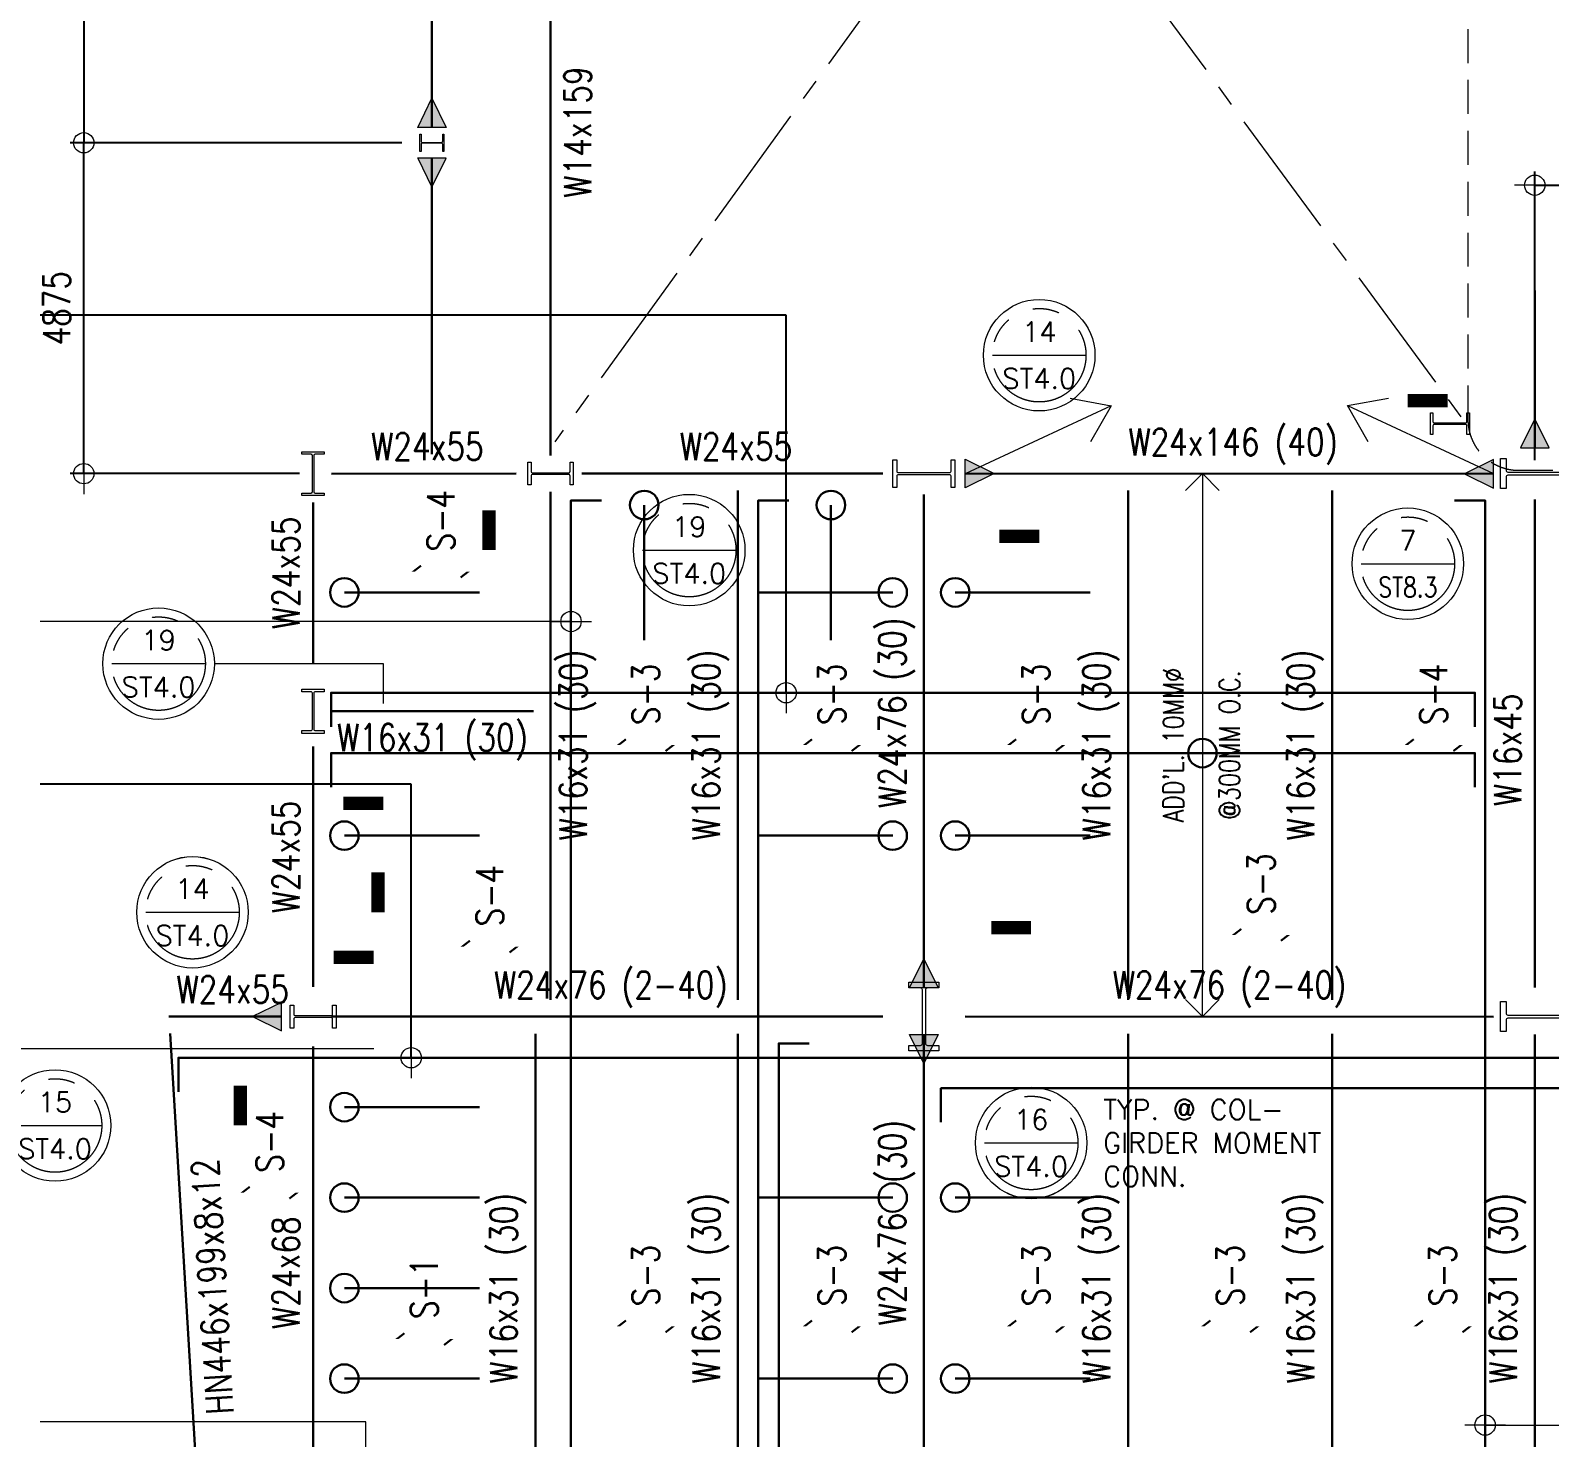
# Model space of a CAD drawing. Header units: millimetres. Extents: x 713683 to 908490, y -16030 to 119854.
# Drawn here: x 743475 to 765859, y 39274 to 60007 of the extents above; entities that cross this region are included whole.
import ezdxf
from ezdxf.enums import TextEntityAlignment as Align

# ---------------------------------------------------------------- set-up
doc = ezdxf.new("R2010")
doc.units = ezdxf.units.MM
doc.header["$MEASUREMENT"] = 0
for name, pattern in [('CENTER2', [28.575, 19.05, -3.175, 3.175, -3.175]), ('DASHED', [0.75, 0.5, -0.25]), ('PHANTOM2', [1.25, 0.625, -0.125, 0.125, -0.125, 0.125, -0.125])]:
    doc.linetypes.add(name, pattern=pattern)
doc.layers.get('0').update_dxf_attribs({"lineweight": 0})
for name, color, linetype, lineweight in [('COLUMN', 4, 'Continuous', 20), ('OUTLINE', 252, 'CENTER2', 9), ('S-ANNO-DIMS', 252, 'Continuous', 5), ('S-ANNO-MARK', 2, 'Continuous', 18), ('S-ANNO-NPLT', 7, 'Continuous', 15), ('S-Anno-Symb', 143, 'PHANTOM2', 15), ('S-BEAM', 5, 'Continuous', 30), ('S-BRACE', 2, 'Continuous', 9), ('S-COLS', 2, 'Continuous', 20), ('S-CONN', 1, 'Continuous', 9), ('S_DRB', 4, 'Continuous', 30), ('SPOT DET.', 1, 'Continuous', 20)]:
    doc.layers.add(name, color=color, linetype=linetype, lineweight=lineweight)
doc.styles.add('1', font='simplex8.shx', dxfattribs={"width": 0.8, "height": 400})
doc.styles.add('ARIALNW', font='ARIALN.TTF')
doc.styles.add('ROMANSX', font='ROMANS.shx', dxfattribs={"height": 0.09375})
doc.styles.add('SIMPLEX', font='SIMPLEX.shx', dxfattribs={"width": 0.8, "height": 400})
doc.dimstyles.new('DIM 200', dxfattribs={"dimtxt": 0.36, "dimasz": 0.2, "dimexe": 0.1, "dimexo": 0, "dimgap": 0.08, "dimtad": 1, "dimlfac": 2, "dimrnd": 0.005, "dimzin": 1, "dimdsep": 46, "dimtxsty": 'ARIALNW', "dimcen": 0.09, "dimclrd": 6, "dimclre": 6, "dimclrt": 13, "dimadec": 0, "dimazin": 0, "dimtfac": 1, "dimtofl": 0, "dimtmove": 2, "dimatfit": 3, "dimfxl": 1, "dimtolj": 1, "dimtzin": 0, "dimarcsym": 0})
doc.dimstyles.new('DIM_100', dxfattribs={"dimtxt": 400, "dimasz": 2, "dimexe": 100, "dimexo": 200, "dimgap": 200, "dimtad": 1, "dimdec": 0, "dimrnd": 1, "dimzin": 1, "dimdsep": 46, "dimtxsty": 'SIMPLEX', "dimblk1": 'ESCADIM_ARW', "dimblk2": 'ESCADIM_ARW', "dimsah": 1, "dimcen": 50, "dimclrd": 256, "dimclre": 256, "dimclrt": 52, "dimazin": 0, "dimtfac": 1, "dimtdec": 0, "dimtofl": 0, "dimtmove": 0, "dimatfit": 3, "dimldrblk": 'ESCADIM_ARW', "dimfxl": 1, "dimtolj": 1, "dimtzin": 0, "dimarcsym": 0})
doc.dimstyles.new('DIM_200', dxfattribs={"dimtxt": 400, "dimasz": 2, "dimexe": 200, "dimexo": 200, "dimgap": 200, "dimtad": 1, "dimdec": 0, "dimrnd": 1, "dimzin": 1, "dimdsep": 46, "dimtxsty": 'SIMPLEX', "dimblk1": 'ESCADIM_ARW', "dimblk2": 'ESCADIM_ARW', "dimsah": 1, "dimcen": 50, "dimclrd": 251, "dimclre": 251, "dimclrt": 52, "dimazin": 0, "dimtfac": 1, "dimtdec": 0, "dimtofl": 0, "dimtmove": 0, "dimatfit": 3, "dimldrblk": 'ESCADIM_ARW', "dimfxl": 1, "dimtolj": 1, "dimtzin": 0, "dimarcsym": 0})
doc.dimstyles.new('ESCA', dxfattribs={"dimtxt": 300, "dimasz": 1, "dimexe": 100, "dimexo": 100, "dimgap": 100, "dimtad": 1, "dimdec": 0, "dimrnd": 1, "dimdsep": 46, "dimtxsty": '1', "dimblk1": 'ESCADIM_ARW', "dimblk2": 'ESCADIM_ARW', "dimsah": 1, "dimcen": 50, "dimclrd": 256, "dimclre": 256, "dimclrt": 52, "dimadec": 0, "dimazin": 0, "dimtfac": 1, "dimtdec": 0, "dimtofl": 0, "dimtmove": 0, "dimatfit": 3, "dimldrblk": 'ESCADIM_ARW', "dimfxl": 1, "dimtolj": 1, "dimtzin": 0, "dimarcsym": 0})

# ---------------------------------------------------------------- blocks, each defined once
blk = doc.blocks.new('2F COLUMN LAYOUT')
at = {"layer": 'S-COLS', "ltscale": 0.5, "elevation": 0}
for points in [[(8000, 55677), (7836, 55677), (7836, 55714), (7970, 55714, 0.414214), (7990, 55734), (7990, 56266, 0.414214), (7970, 56286), (7836, 56286), (7836, 56323), (8164, 56323), (8164, 56286), (8030, 56286, 0.414214), (8010, 56266), (8010, 55734, 0.414214), (8030, 55714), (8164, 55714), (8164, 55677), (8000, 55677)], [(17457, 56000), (17457, 55794), (17399, 55794), (17399, 55963, 0.414214), (17377, 55984), (16623, 55984, 0.414214), (16601, 55963), (16601, 55794), (16543, 55794), (16543, 56206), (16601, 56206), (16601, 56037, 0.414214), (16623, 56016), (17377, 56016, 0.414214), (17399, 56037), (17399, 56206), (17457, 56206), (17457, 56000)], [(11165, 56000), (11165, 56167), (11213, 56167), (11213, 56033, 0.414214), (11233, 56013), (11766, 56013, 0.414214), (11786, 56033), (11786, 56167), (11834, 56167), (11834, 55833), (11786, 55833), (11786, 55967, 0.414214), (11766, 55987), (11233, 55987, 0.414214), (11213, 55967), (11213, 55833), (11165, 55833), (11165, 56000)], [(8000, 52174), (7835, 52174), (7835, 52214), (7968, 52214, 0.414214), (7989, 52234), (7989, 52767, 0.414214), (7968, 52787), (7835, 52787), (7835, 52827), (8165, 52827), (8165, 52787), (8031, 52787, 0.414214), (8011, 52767), (8011, 52234, 0.414214), (8031, 52214), (8165, 52214), (8165, 52174), (8000, 52174)], [(7661, 48000), (7661, 48169), (7714, 48169), (7714, 48035, 0.414214), (7734, 48015), (8266, 48015, 0.414214), (8286, 48035), (8286, 48169), (8339, 48169), (8339, 47831), (8286, 47831), (8286, 47965, 0.414214), (8266, 47985), (7734, 47985, 0.414214), (7714, 47965), (7714, 47831), (7661, 47831), (7661, 48000)]]:
    blk.add_lwpolyline(points, format="xyb", dxfattribs=at)
at = {"layer": 'S-COLS', "elevation": 0}
blk.add_lwpolyline([(26506, 56000), (26506, 55779), (26424, 55779), (26424, 55948, 0.414214), (26395, 55977), (25605, 55977, 0.414214), (25576, 55948), (25576, 55779), (25494, 55779), (25494, 56221), (25576, 56221), (25576, 56052, 0.414214), (25605, 56023), (26395, 56023, 0.414214), (26424, 56052), (26424, 56221), (26506, 56221), (26506, 56000)], format="xyb", dxfattribs=at)
at = {"layer": 'S-COLS', "ltscale": 0.5}
for points in [[(17000, 47494), (16779, 47494), (16779, 47576), (16948, 47576, 0.414214), (16977, 47605), (16977, 48395, 0.414214), (16948, 48424), (16779, 48424), (16779, 48506), (17221, 48506), (17221, 48424), (17052, 48424, 0.414214), (17023, 48395), (17023, 47605, 0.414214), (17052, 47576), (17221, 47576), (17221, 47494), (17000, 47494)], [(26506, 48000), (26506, 47779), (26424, 47779), (26424, 47948, 0.414214), (26395, 47977), (25605, 47977, 0.414214), (25576, 47948), (25576, 47779), (25494, 47779), (25494, 48221), (25576, 48221), (25576, 48052, 0.414214), (25605, 48023), (26395, 48023, 0.414214), (26424, 48052), (26424, 48221), (26506, 48221), (26506, 48000)]]:
    blk.add_lwpolyline(points, format="xyb", dxfattribs=at)
blk = doc.blocks.new('Bubble')
at = {"layer": 'S-ANNO-NPLT'}
blk.add_circle((0, 0), 0.2608, dxfattribs=at)
at = {"layer": 'S-Anno-Symb', "color": 0}
blk.add_line((-0.2188, 0), (0.2188, 0), dxfattribs=at)
blk.add_circle((0, 0), 0.2187, dxfattribs=at)
at = {"layer": 'S-Anno-Symb', "style": 'ROMANSX'}
for tag, p in [('1', (0, 0.1094)), ('S1', (0, -0.1094))]:
    blk.add_attdef(tag, text='', height=0.0937, dxfattribs=at).set_placement(p, align=Align.MIDDLE_CENTER)
at = {"layer": 'S-Anno-Symb', "style": 'ROMANSX', "width": 1.018385, "flags": 8}
blk.add_attdef('LONG', text='', height=0.0937, dxfattribs=at).set_placement((-0.1796, -0.1249), (0.1796, -0.1249), align=Align.FIT)
blk = doc.blocks.new('ESCADIM_ARW')
at = {"color": 7}
blk.add_line((-150, 0), (150, 0), dxfattribs=at)
blk.add_circle((0, 0), 75, dxfattribs=at)
blk = doc.blocks.new('*D13')
at = {"layer": 'Defpoints', "color": 0, "ltscale": 0.05, "transparency": 16777216}
for p in [(768140, 57726), (765640, 53476, 0), (768140, 53229)]:
    blk.add_point(p, dxfattribs=at)
at = {"layer": 'S-ANNO-DIMS', "color": 251, "lineweight": -2, "ltscale": 0.05, "transparency": 16777216}
for p, q in [((765640, 53676), (765640, 57926)), ((768140, 53429), (768140, 57926)), ((765642, 57726), (768138, 57726))]:
    blk.add_line(p, q, dxfattribs=at)
at = {"layer": 'S-ANNO-DIMS', "color": 251, "lineweight": -2, "ltscale": 0.05, "transparency": 16777216, "xscale": 2, "yscale": 2, "zscale": 2, "rotation": 180}
blk.add_blockref('ESCADIM_ARW', (765640, 57726), dxfattribs=at)
at = {"layer": 'S-ANNO-DIMS', "color": 251, "lineweight": -2, "ltscale": 0.05, "transparency": 16777216, "xscale": 2, "yscale": 2, "zscale": 2}
blk.add_blockref('ESCADIM_ARW', (768140, 57726), dxfattribs=at)
at = {"layer": 'S-ANNO-DIMS', "color": 52, "ltscale": 0.05, "transparency": 16777216, "insert": (766890, 58126), "char_height": 400, "attachment_point": 5, "style": 'SIMPLEX'}
blk.add_mtext('\\A1;2500', dxfattribs=at)
blk = doc.blocks.new('_Open90')
at = {"color": 0, "linetype": 'ByBlock', "lineweight": -2}
for p, q in [((-0.5, 0.5), (0, 0)), ((0, 0), (-1, 0)), ((0, 0), (-0.5, -0.5))]:
    blk.add_line(p, q, dxfattribs=at)
blk = doc.blocks.new('*D37')
at = {"lineweight": -2, "ltscale": 0.5, "transparency": 16777216}
blk.add_line((21102, 55501), (21102, 48502), dxfattribs=at)
at = {"layer": 'Defpoints', "color": 0, "ltscale": 0.5, "transparency": 16777216}
for p in [(21102, 56001, 0), (21102, 48002, 0), (21102, 48002)]:
    blk.add_point(p, dxfattribs=at)
at = {"lineweight": -2, "ltscale": 0.5, "transparency": 16777216, "xscale": 500, "yscale": 500, "zscale": 500}
for p, rotation in [((21102, 56001), 90), ((21102, 48002), 270)]:
    blk.add_blockref('_Open90', p, dxfattribs=dict(at, rotation=rotation))
at = {"color": 52, "ltscale": 0.5, "transparency": 16777216, "char_height": 300, "attachment_point": 5, "rotation": 90, "style": '1'}
for s, insert in [("\\A1;ADD'L. 10MM%%C", (20674, 52002)), ('\\A1;@300MM O.C. ', (21502, 52002))]:
    blk.add_mtext(s, dxfattribs=dict(at, insert=insert))
blk = doc.blocks.new('*D46')
at = {"layer": 'Defpoints', "color": 0, "ltscale": 0.05, "transparency": 16777216}
for p in [(744261, 58351), (748948, 58351), (747640, 53476, 0)]:
    blk.add_point(p, dxfattribs=at)
at = {"layer": 'S-ANNO-DIMS', "color": 251, "lineweight": -2, "ltscale": 0.05, "transparency": 16777216}
for p, q in [((748748, 58351), (744061, 58351)), ((744261, 53478), (744261, 58349)), ((747440, 53476), (744061, 53476))]:
    blk.add_line(p, q, dxfattribs=at)
at = {"layer": 'S-ANNO-DIMS', "color": 251, "lineweight": -2, "ltscale": 0.05, "transparency": 16777216, "xscale": 2, "yscale": 2, "zscale": 2}
for p, rotation in [((744261, 58351), 90), ((744261, 53476), 270)]:
    blk.add_blockref('ESCADIM_ARW', p, dxfattribs=dict(at, rotation=rotation))
at = {"layer": 'S-ANNO-DIMS', "color": 52, "ltscale": 0.05, "transparency": 16777216, "insert": (743861, 55914), "char_height": 400, "attachment_point": 5, "rotation": 90, "style": 'SIMPLEX'}
blk.add_mtext('\\A1;{\\W0.8;4875}', dxfattribs=at)
blk = doc.blocks.new('*D47')
at = {"layer": 'Defpoints', "color": 0, "ltscale": 0.05, "transparency": 16777216}
for p in [(749146, 63226, 0), (744261, 58351), (749148, 58351, 0)]:
    blk.add_point(p, dxfattribs=at)
at = {"layer": 'S-ANNO-DIMS', "color": 251, "lineweight": -2, "ltscale": 0.05, "transparency": 16777216}
for p, q in [((748946, 63226), (744061, 63226)), ((744261, 63224), (744261, 58353)), ((748948, 58351), (744061, 58351))]:
    blk.add_line(p, q, dxfattribs=at)
at = {"layer": 'S-ANNO-DIMS', "color": 251, "lineweight": -2, "ltscale": 0.05, "transparency": 16777216, "xscale": 2, "yscale": 2, "zscale": 2}
for p, rotation in [((744261, 63226), 90), ((744261, 58351), 270)]:
    blk.add_blockref('ESCADIM_ARW', p, dxfattribs=dict(at, rotation=rotation))
at = {"layer": 'S-ANNO-DIMS', "color": 52, "ltscale": 0.05, "transparency": 16777216, "insert": (743861, 60789), "char_height": 400, "attachment_point": 5, "rotation": 90, "style": 'SIMPLEX'}
blk.add_mtext('\\A1;{\\W0.8;4875}', dxfattribs=at)
blk = doc.blocks.new('momcon')
at = {"layer": 'S-CONN'}
blk.add_hatch(color=256, dxfattribs=at).paths.add_polyline_path([(747072, 64696), (746862, 64267), (746652, 64696)])
at = {"layer": 'S-CONN', "color": 1}
blk.add_lwpolyline([(746652, 64696), (746862, 64267), (747072, 64696), (746650, 64696)], dxfattribs=at)
blk = doc.blocks.new('2F FRAMING LAYOUT')
at = {"layer": 'S-CONN'}
for points in [[(14289, 48381), (14500, 48810), (14710, 48381)], [(6106, 47791), (6535, 48002), (6106, 48212)], [(13894, 47788), (13465, 47998), (13894, 48209)], [(5288, 40430), (5499, 40859), (5709, 40430)], [(-3964, 39790), (-4393, 40000), (-3964, 40210)], [(5289, 39737), (5500, 39308), (5710, 39737)]]:
    blk.add_hatch(color=256, dxfattribs=at).paths.add_polyline_path(points)
at = {"layer": 'S-BEAM'}
for p, q in [((-1, 57307, 0), (0, 48267, 0)), ((14500, 50700, 0), (14500, 48381, 0)), ((-508, 48000, 0), (-3231, 47999, 0)), ((4894, 48000, 0), (459, 48000, 0)), ((6106, 48000, 0), (13894, 47999, 0)), ((-2, 40249, 0), (-2, 47733, 0)), ((2759, 40249, 0), (2759, 47752, 0)), ((5500, 40430, 0), (5500, 47694, 0)), ((8509, 40249, 0), (8509, 47753, 0)), ((11517, 40249, 0), (11517, 47753, 0)), ((-3500, 45211, 0), (-3500, 47577, 0)), ((14500, 40430, 0), (14500, 47619, 0)), ((-252, 44500, 0), (-3234, 44500, 0)), ((-3500, 43978, 0), (-3500, 40439, 0)), ((-5626, 40000, 0), (-3964, 40000, 0)), ((4894, 40000, 0), (-3231, 40000, 0)), ((6106, 40002, 0), (13894, 39999, 0)), ((-5158, 32250, 0), (-5607, 39750, 0)), ((-225, 39749, 0), (-225, 32252, 0)), ((2759, 39749, 0), (2759, 32252, 0)), ((5500, 39737, 0), (5500, 32414, 0)), ((8509, 39749, 0), (8509, 32251, 0)), ((11517, 39749, 0), (11517, 32251, 0)), ((14500, 39737, 0), (14500, 32414, 0)), ((-3500, 32606, 0), (-3500, 39561, 0))]:
    blk.add_line(p, q, dxfattribs=at)
at = {"layer": 'S-CONN', "color": 1, "elevation": 0}
for points in [[(14710, 48381), (14500, 48810), (14289, 48381), (14711, 48381)], [(6106, 48212), (6535, 48002), (6106, 47791), (6106, 48213)], [(13894, 48209), (13465, 47998), (13894, 47788), (13894, 48210)], [(5709, 40430), (5499, 40859), (5288, 40430), (5710, 40430)], [(-3964, 40210), (-4393, 40000), (-3964, 39790), (-3964, 40211)], [(5710, 39737), (5500, 39308), (5289, 39737), (5711, 39737)]]:
    blk.add_lwpolyline(points, dxfattribs=at)
at = {"layer": 'S-BRACE', "ltscale": 0.5}
for points in [[(8257, 49001, 0), (6106, 47999, 0)], [(11743, 49003, 0), (13894, 48001, 0)]]:
    blk.add_leader(points, dimstyle='DIM 200', override={"dimasz": 500, "dimtad": 0, "dimclrd": 2, "dimldrblk": 'Open90', "dimfxl": 0.18}, dxfattribs=at)
blk = doc.blocks.new("ADD' L BARS")
at = {"layer": 'S_DRB'}
for p, q in [((12879.1, 53548.4, 0), (12879.1, 55538, 0)), ((15629.3, 53548.4, 0), (15629.3, 55538, 0)), ((10450, 46666.4, 0), (8460.4, 46666.4, 0)), ((10450.1, 45333.2, 0), (8460.5, 45333.2, 0)), ((10450.3, 43999.9, 0), (8460.7, 43999.9, 0)), ((10450.4, 42666.6, 0), (8460.8, 42666.6, 0))]:
    blk.add_line(p, q, dxfattribs=at)
at = {"layer": 'S_DRB', "color": 4, "elevation": 0}
for points in [[(12248.4, 40432.8), (11798.4, 40432.8), (11799.7, 55606.9), (12249.7, 55606.9)], [(24817.1, 40432.8), (25267.1, 40432.8), (25267.1, 55606.9), (24817.1, 55606.9)], [(25117.1, 52271.9), (25117.1, 52771.9), (8265.2, 52771.9), (8265.2, 52271.9)], [(25117.1, 51382.7), (25117.1, 51882.7), (8265.2, 51882.7), (8265.2, 51382.7)], [(15310.1, 24150), (14860.1, 24150), (14860.1, 47606.7), (15310.1, 47606.7)], [(46351.2, 46894.5), (46351.2, 47394.5), (6014.4, 47394.5), (6014.4, 46894.5)], [(46001.2, 46444.5), (46001.2, 46944.5), (17250, 46944.5), (17250, 46444.5)]]:
    blk.add_lwpolyline(points, dxfattribs=at)
at = {"layer": 'S_DRB'}
for centre in [(12879.1, 55538, 0), (15629.3, 55538, 0), (21102.3, 51882.7, 0), (8460.4, 46666.4, 0), (8460.5, 45333.2, 0), (8460.7, 43999.9, 0), (8460.8, 42666.6, 0)]:
    blk.add_circle(centre, 210.4, dxfattribs=at)
at = {"ltscale": 0.5}
dim = blk.add_linear_dim(base=(21102.3, 48002.4, 0), p1=(21102.3, 56001.2, 0), p2=(21102.3, 48002.4, 0), angle=270, text="ADD'L. 10MM%%C\\X@300MM O.C. ", dimstyle='DIM_100', override={"dimasz": 500, "dimexo": 100, "dimblk1": 'Open90', "dimblk2": 'Open90', "dimse1": 1, "dimse2": 1}, dxfattribs=at)
dim.commit()
dim.dimension.update_dxf_attribs({"geometry": '*D37', "text_midpoint": (21102.3, 52001.8, 0)})
at = {"layer": 'S-ANNO-DIMS', "color": 4}
for points in [[(11799.7, 53821.4, 0), (3976.4, 53821.4, 0)], [(9446.3, 47394.5, 0), (9446.3, 51424.2, 0), (3976.4, 51424.2, 0)], [(8775, 40606.8, 0), (8775, 42032, 0), (3976.4, 42032, 0)], [(25267.1, 41983, 0), (47743.9, 41983, 0)]]:
    blk.add_leader(points, dimstyle='ESCA', override={"dimasz": 2, "dimtad": 0, "dimfxl": 0.0625}, dxfattribs=at)

msp = doc.modelspace()

# ---------------------------------------------------------------- linework, layer by layer
at = {"layer": 'COLUMN', "ltscale": 0.05, "elevation": 0.00004}
msp.add_lwpolyline([(749567.06943, 58351.0199), (749567.06943, 58224.0834), (749550.68643, 58224.0834), (749550.68643, 58326.1279, 0.4142135624), (749530.55693, 58346.2574), (749250.77593, 58346.2574, 0.4142135624), (749230.64643, 58326.1279), (749230.64643, 58224.0834), (749214.26343, 58224.0834), (749214.26343, 58477.9564), (749230.64643, 58477.9564), (749230.64643, 58375.9119, 0.4142135624), (749250.77593, 58355.7824), (749530.55693, 58355.7824, 0.4142135624), (749550.68643, 58375.9119), (749550.68643, 58477.9564), (749567.06943, 58477.9564), (749567.06943, 58351.0199)], format="xyb", dxfattribs=at)
at = {"layer": 'OUTLINE', "ltscale": 100}
for p, q in [((764732.48435, 72631.06518, -0.00008), (751201.01955, 53945.5643, 0.00001)), ((751201.01955, 72476.0199, 0.00001), (764732.48435, 54067.35358, -0.00007))]:
    msp.add_line(p, q, dxfattribs=at)
at = {"layer": 'S-ANNO-MARK'}
for points, elevation in [([(749230.25014, 52120.17962, 29.99952, 29.99952, 0), (749117.20581, 52033.17849, 0, 0, 0), (749926.78336, 52033.17849, 29.99952, 29.99952, 0), (749813.73903, 51946.17735, 0, 0, 0)], -0.00001), ([(752249.85951, 49562.86801, 29.99952, 29.99952, 0), (752136.81518, 49475.86687, 0, 0, 0), (752946.39273, 49475.86687, 29.99952, 29.99952, 0), (752833.3484, 49388.86574, 0, 0, 0)], 0), ([(754991.35379, 49562.86801, 29.99952, 29.99952, 0), (754878.30946, 49475.86687, 0, 0, 0), (755687.88701, 49475.86687, 29.99952, 29.99952, 0), (755574.84269, 49388.86574, 0, 0, 0)], 0), ([(757999.81394, 49562.86801, 29.99952, 29.99952, 0), (757886.76961, 49475.86687, 0, 0, 0), (758696.34716, 49475.86687, 29.99952, 29.99952, 0), (758583.30284, 49388.86574, 0, 0, 0)], 0), ([(763857.20338, 49562.86801, 29.99952, 29.99952, 0), (763744.15905, 49475.86687, 0, 0, 0), (764553.7366, 49475.86687, 29.99952, 29.99952, 0), (764440.69227, 49388.86574, 0, 0, 0)], 0), ([(761316.23345, 46767.66801, 29.99952, 29.99952, 0), (761203.18912, 46680.66687, 0, 0, 0), (762012.76668, 46680.66687, 29.99952, 29.99952, 0), (761899.72235, 46593.66574, 0, 0, 0)], -0.00001), ([(749951.41014, 46595.54033, 29.99952, 29.99952, 0), (749838.36581, 46508.5392, 0, 0, 0), (750647.94336, 46508.5392, 29.99952, 29.99952, 0), (750534.89903, 46421.53806, 0, 0, 0)], -0.00001), ([(746707.54148, 42969.46315, 29.99952, 29.99952, 0), (746594.49716, 42882.46202, 0, 0, 0), (747404.07471, 42882.46202, 29.99952, 29.99952, 0), (747291.03038, 42795.46088, 0, 0, 0)], 0), ([(752249.85951, 40999.38972, 29.99952, 29.99952, 0), (752136.81518, 40912.38859, 0, 0, 0), (752946.39273, 40912.38859, 29.99952, 29.99952, 0), (752833.3484, 40825.38745, 0, 0, 0)], 0), ([(754991.35379, 40999.38972, 29.99952, 29.99952, 0), (754878.30946, 40912.38859, 0, 0, 0), (755687.88701, 40912.38859, 29.99952, 29.99952, 0), (755574.84269, 40825.38745, 0, 0, 0)], 0), ([(757999.81394, 40999.38972, 29.99952, 29.99952, 0), (757886.76961, 40912.38859, 0, 0, 0), (758696.34716, 40912.38859, 29.99952, 29.99952, 0), (758583.30284, 40825.38745, 0, 0, 0)], 0), ([(760861.43345, 40999.38972, 29.99952, 29.99952, 0), (760748.38912, 40912.38859, 0, 0, 0), (761557.96668, 40912.38859, 29.99952, 29.99952, 0), (761444.92235, 40825.38745, 0, 0, 0)], -0.00001), ([(763991.35379, 40999.38972, 29.99952, 29.99952, 0), (763878.30946, 40912.38859, 0, 0, 0), (764687.88701, 40912.38859, 29.99952, 29.99952, 0), (764574.84269, 40825.38745, 0, 0, 0)], 0.00001)]:
    msp.add_lwpolyline(points, format="xyseb", dxfattribs=dict(at, elevation=elevation))
at = {"layer": 'S-ANNO-NPLT'}
for centre in [(758338.94358, 55220.79732, 0.00001), (753182.35013, 52349.8514, -0.00001), (763770.20513, 52148.7403, 0), (745364.22706, 50676.86224, -0.00001), (745863.69422, 47013.63132, 0.00001), (743837.84479, 43872.43357, 0), (758220.1, 43614.94081, -0.00001)]:
    msp.add_circle(centre, 821.36597, dxfattribs=at)
at = {"layer": 'S-Anno-Symb', "linetype": 'ByBlock'}
for p, q in [((746185.59303, 50676.86224, -0.00001), (748672.7895, 50676.86224, -0.00001)), ((748672.7895, 50676.86224, -0.00001), (748672.7895, 50088.64456, -0.00001)), ((743016.47882, 45005.66, 0), (748533.4947, 45005.66, 0))]:
    msp.add_line(p, q, dxfattribs=at)
for points, elevation in [([(763769.53292, 52970.106, 0, 0, 0), (763769.53292, 54550.38399, 196.07256, 196.07256, 0), (764357.7506, 54550.38399, 0, 0, 0)], 0.00001), ([(758338.94358, 54399.43135, 0, 0, 0), (758338.94358, 52552.30319, 196.07256, 196.07256, 0), (757750.7259, 52552.30319, 0, 0, 0)], 0.00001), ([(752360.98416, 52349.8514, 0, 0, 0), (750230.72031, 52349.8514, 196.07256, 196.07256, 0), (750230.72031, 52938.06908, 0, 0, 0)], -0.00001), ([(748672.7895, 50676.86224, 0, 0, 0), (748672.7895, 48617.98882, 196.07256, 196.07256, 0), (748084.57182, 48617.98882, 0, 0, 0)], 0.00001), ([(746685.06019, 47013.63132, 0, 0, 0), (748595.91516, 47013.63132, 196.07256, 196.07256, 0), (748595.91516, 47601.849, 0, 0, 0)], 0.00001), ([(758220.1, 44436.30678, 0, 0, 0), (758220.1, 46789.18817, 196.07256, 196.07256, 0), (757631.88232, 46789.18817, 0, 0, 0)], 0), ([(748533.4947, 45005.66, 0, 0, 0), (748533.4947, 46350.63601, 196.07256, 196.07256, 0), (747945.27702, 46350.63601, 0, 0, 0)], 0), ([(744659.21076, 43872.43357, 0, 0, 0), (746570.06573, 43872.43357, 196.07256, 196.07256, 0), (746570.06573, 44460.65125, 0, 0, 0)], 0)]:
    msp.add_lwpolyline(points, format="xyseb", dxfattribs=dict(at, elevation=elevation))
at = {"layer": 'S-BEAM'}
for p, q in [((749390.66643, 58577.9564, 0.00004), (749390.66643, 62982.0704, 0.00004)), ((749390.66643, 53762.3289, 0.00004), (749390.66643, 58124.0834, 0.00004))]:
    msp.add_line(p, q, dxfattribs=at)
at = {"layer": 'S-COLS', "color": 7, "ltscale": 0.05, "elevation": 0.00001}
msp.add_lwpolyline([(764101.94367, 54211.96285), (764101.94367, 54370.71285), (764139.53567, 54370.71285), (764139.53567, 54242.06185, 0.4142135624), (764159.09367, 54222.50385), (764621.88167, 54222.50385, 0.4142135624), (764641.43967, 54242.06185), (764641.43967, 54370.71285), (764679.03167, 54370.71285), (764679.03167, 54053.21285), (764641.43967, 54053.21285), (764641.43967, 54181.86385, 0.4142135624), (764621.88167, 54201.42185), (764159.09367, 54201.42185, 0.4142135624), (764139.53567, 54181.86385), (764139.53567, 54053.21285), (764101.94367, 54053.21285), (764101.94367, 54211.96285)], format="xyb", dxfattribs=at)
at = {"layer": 'S-COLS', "elevation": 0.00001}
msp.add_lwpolyline([(748986.0645, 40811.70567, 29.99952, 29.99952, 0), (748873.02017, 40724.70453, 0, 0, 0), (749682.59772, 40724.70453, 29.99952, 29.99952, 0), (749569.5534, 40637.7034, 0, 0, 0)], format="xyseb", dxfattribs=at)
at = {"layer": 'S_DRB'}
for p, q in [((750090.48768, 51726.26324, 0), (748100.85469, 51726.26324, 0)), ((754190.48767, 51726.26324, -0.00002), (756180.12066, 51726.26324, -0.00002)), ((759090.48768, 51726.26324, -0.00002), (757100.85469, 51726.26324, -0.00002)), ((750090.48767, 48142.68657, 0.00001), (748100.85469, 48142.68657, 0.00001)), ((754190.48767, 48142.68657, -0.00001), (756180.12066, 48142.68657, -0.00001)), ((759090.48767, 48142.68657, -0.00001), (757100.85469, 48142.68657, -0.00001)), ((754190.48767, 42809.35323, -0.00001), (756180.12066, 42809.35323, -0.00001)), ((759090.48767, 42809.35323, -0.00001), (757100.85469, 42809.35323, -0.00001)), ((754190.48767, 40142.68657, -0.00001), (756180.12066, 40142.68657, -0.00001)), ((759090.48767, 40142.68657, -0.00001), (757100.85469, 40142.68657, -0.00001))]:
    msp.add_line(p, q, dxfattribs=at)
at = {"layer": 'S_DRB', "color": 4, "elevation": -0.00001}
for points in [[(754648.99339, 5906.9999), (754198.99339, 5906.9999), (754198.99339, 53082.92387), (754648.99339, 53082.92387)], [(785991.73158, 44370.52839), (785991.73158, 44870.52839), (745654.92305, 44870.52839), (745654.92305, 44370.52839)]]:
    msp.add_lwpolyline(points, dxfattribs=at)
at = {"layer": 'S_DRB'}
for centre in [(748100.85469, 51726.26324, 0), (756180.12066, 51726.26324, -0.00002), (757100.85469, 51726.26324, -0.00002), (748100.85469, 48142.68657, 0.00001), (756180.12066, 48142.68657, -0.00001), (757100.85469, 48142.68657, -0.00001), (756180.12066, 42809.35323, -0.00001), (757100.85469, 42809.35323, -0.00001), (756180.12066, 40142.68657, -0.00001), (757100.85469, 40142.68657, -0.00001)]:
    msp.add_circle(centre, 210.36702, dxfattribs=at)
at = {"layer": 'SPOT DET.', "linetype": 'DASHED', "ltscale": 1000, "elevation": -0.00002}
msp.add_lwpolyline([(765405.17756, 53525.07443), (783890.48767, 53525.07443, 0.4142135624), (784640.48767, 54275.07443), (784640.48767, 73526.0199, 0.4142135624), (783890.48767, 74276.0199), (765405.17756, 74276.0199, 0.4142135624), (764655.17756, 73526.0199), (764655.17756, 54275.07443, 0.4142135624)], format="xyb", close=True, dxfattribs=at)

# ---------------------------------------------------------------- block references
for name, p in [('2F COLUMN LAYOUT', (739640.48767, -2523.9801, 0)), ('2F FRAMING LAYOUT', (751140.17923, 5476.0199, 0.00001))]:
    msp.add_blockref(name, p)
at = {"layer": 'S-ANNO-DIMS', "xscale": -1, "rotation": 180}
msp.add_blockref('momcon', (2529.30667, 123274.39271, 0.00004), dxfattribs=at)
at = {"layer": 'S-ANNO-DIMS'}
msp.add_blockref('momcon', (2529.30667, -6572.35291, 0.00004), dxfattribs=at)
at = {"layer": 'S-Anno-Symb', "xscale": 3149.760000000242, "yscale": 3149.760000000242, "zscale": 3149.760000000242}
for p, values in [((758338.94358, 55220.79732, 0.00001), {'1': '14', 'S1': 'ST4.0'}), ((753182.35013, 52349.8514, -0.00001), {'1': '19', 'S1': 'ST4.0'}), ((745364.22706, 50676.86224, -0.00001), {'1': '19', 'S1': 'ST4.0'}), ((745863.69422, 47013.63132, 0.00001), {'1': '14', 'S1': 'ST4.0'}), ((743837.84479, 43872.43357, 0), {'1': '15', 'S1': 'ST4.0'}), ((758220.1, 43614.94081, -0.00001), {'1': '16', 'S1': 'ST4.0'})]:
    msp.add_blockref('Bubble', p, dxfattribs=at).add_auto_attribs(values)
at = {"layer": 'S-Anno-Symb'}
ref = msp.add_blockref('Bubble', (763770.20513, 52148.7403, 0), dxfattribs=dict(at, xscale=3149.760000000242, yscale=3149.760000000242, zscale=3149.760000000242))
ref.add_attrib('1', '7', dxfattribs={"height": 295.29, "style": 'ROMANSX'}).set_placement((763770.20513, 52493.2453, 0), align=Align.MIDDLE_CENTER)
ref.add_attrib('S1', 'ST8.3', dxfattribs={"height": 295.29, "style": 'ROMANSX', "width": 0.8}).set_placement((763770.20513, 51804.2353, 0), align=Align.MIDDLE_CENTER)
at = {"layer": 'S-BRACE'}
msp.add_blockref("ADD' L BARS", (739640.48767, -2523.9801, 0), dxfattribs=at)

# ---------------------------------------------------------------- texts
at = {"layer": 'S-ANNO-DIMS', "color": 52, "char_height": 400, "attachment_point": 5, "style": 'SIMPLEX'}
for s, insert, rotation in [('\\A1;{\\W0.8;W14x159}', (751538.9217, 58508.46273, 0), 90), ('\\A1;\\pxqc;S-4', (749521.99458, 52783.17849, -0.00001), 90), ('\\A1;W24x55', (747240.77655, 52014.87345, 0), 90), ('\\A1;W24x76 (30)', (756240.48767, 49953.70221, -0.00001), 90), ('\\A1;W16x31 (30)', (751538.29091, 49478.96221, -0.00001), 90), ('\\A1;W16x31 (30)', (753498.99339, 49478.96221, -0.00001), 90), ('\\A1;W16x31 (30)', (759248.94782, 49478.96221, -0.00001), 90), ('\\A1;W16x31 (30)', (762257.40798, 49478.96221, -0.00001), 90), ('\\A1;\\pxqc;S-3', (752541.60396, 50225.86687, 0), 90), ('\\A1;\\pxqc;S-3', (755283.09824, 50225.86687, 0), 90), ('\\A1;\\pxqc;S-3', (758291.55839, 50225.86687, 0), 90), ('\\A1;\\pxqc;S-4', (764148.94782, 50225.86687, 0), 90), ('\\A1;W16x45', (765240.48767, 49409.82221, 0), 90), ('\\A1;W24x55', (747240.77655, 47830.0014, 0), 90), ('\\A1;\\pxqc;S-4', (750243.15458, 47258.5392, -0.00001), 90), ('\\A1;\\pxqc;S-3', (761607.9779, 47430.66687, -0.00001), 90), ('\\A1;\\pxqc;S-4', (746999.28593, 43632.46202, 0), 90), ('\\A1;W24x76  (30)', (756240.48767, 42441.73344, 0), 90), ('\\A1;HN446x199x8x12', (746157.2854, 41499.83428, 0), 93.423878219), ('\\A1;W16x31 (30)', (750515.13022, 41476.69344, -0.00001), 90), ('\\A1;W16x31 (30)', (753498.99339, 41476.69344, -0.00001), 90), ('\\A1;W16x31 (30)', (759248.94782, 41476.69344, -0.00001), 90), ('\\A1;W16x31 (30)', (762257.40798, 41476.69344, -0.00001), 90), ('\\A1;W16x31 (30)', (765240.48767, 41476.69344, 0), 90), ('\\A1;\\pxqc;S-3', (752541.60396, 41662.38859, 0), 90), ('\\A1;\\pxqc;S-3', (755283.09824, 41662.38859, 0), 90), ('\\A1;\\pxqc;S-3', (758291.55839, 41662.38859, 0), 90), ('\\A1;\\pxqc;S-3', (761153.1779, 41662.38859, -0.00001), 90), ('\\A1;\\pxqc;S-3', (764283.09824, 41662.38859, 0.00001), 90), ('\\A1;\\pxqc;{\\W0.8;S-1}', (749277.80895, 41474.70453, 0.00001), 90)]:
    msp.add_mtext(s, dxfattribs=dict(at, insert=insert, rotation=rotation))
for s, insert in [('\\A1;W24x146 (40)', (761193.13148, 53875.94983, 0.00001)), ('\\A1;W24x55', (749323.21401, 53877.28127, 0.00001)), ('\\A1;W24x55', (753869.66426, 53876.49387, 0.00001)), ('\\A1;W16x31 (30)', (749396.99458, 49522.2, -0.00001)), ('\\A1;W24x76 (2-40)', (752024.63423, 45876.49388, 0.00001)), ('\\A1;W24x76 (2-40)', (761140.48767, 45877.19431, 0)), ('\\A1;W24x55', (746454.64346, 45875.0759, 0))]:
    msp.add_mtext(s, dxfattribs=dict(at, insert=insert))
at = {"layer": 'S-Anno-Symb', "insert": (759280.80865, 43614.94081, -0.00001), "char_height": 295.29, "width": 6780.3427625, "attachment_point": 4, "style": 'ROMANSX'}
msp.add_mtext('TYP. @ COL-\\PGIRDER MOMENT\\PCONN.', dxfattribs=at)
at = {"layer": 'S-COLS', "color": 52, "insert": (747240.77655, 41704.55848, 0), "char_height": 400, "attachment_point": 5, "rotation": 90, "style": 'SIMPLEX'}
msp.add_mtext('\\A1;{\\W0.8;W24x68}', dxfattribs=at)

# ---------------------------------------------------------------- dimensions: what is measured, and where the dimension line sits
at = {"layer": 'S-ANNO-DIMS', "ltscale": 0.05}
for p1, p2, angle, picture, middle in [((749146.24147, 63226.0199, 0.00001), (749148.06557, 58351.0199, 0.00009), 270, '*D47', (743861.06616, 60788.5199, 0.00001)), ((747640.48767, 53476.0199, 0), (748948.06557, 58351.0199, 0.00001), 90, '*D46', (743861.06616, 55913.5199, 0.00001))]:
    dim = msp.add_linear_dim(base=(744261.06616, 58351.0199, 0.00001), p1=p1, p2=p2, angle=angle, text='{\\W0.8;<>}', dimstyle='DIM_200', dxfattribs=at)
    dim.commit()
    dim.dimension.update_dxf_attribs({"geometry": picture, "text_midpoint": middle})
dim = msp.add_linear_dim(base=(768140.48767, 57726.0199, 0), p1=(765640.48767, 53476.0199, 0.00001), p2=(768140.48767, 53229.28974, 0), dimstyle='DIM_200', dxfattribs=at)
dim.commit()
dim.dimension.update_dxf_attribs({"geometry": '*D13', "text_midpoint": (766890.48767, 58126.0199, 0)})

# ---------------------------------------------------------------- leaders
at = {"layer": 'S-ANNO-DIMS', "color": 4}
for points in [[(754609.26, 50247.93179, 0), (754609.26, 55812.44, 0), (743616.87391, 55812.44, 0)], [(749086.8, 44870.52839, -0.00001), (749086.8, 48900.18, -0.00001), (743616.87391, 48900.18, -0.00001)]]:
    msp.add_leader(points, dimstyle='ESCA', override={"dimasz": 2, "dimtad": 0, "dimfxl": 0.0625}, dxfattribs=at)

doc.saveas('drawing.dxf')
